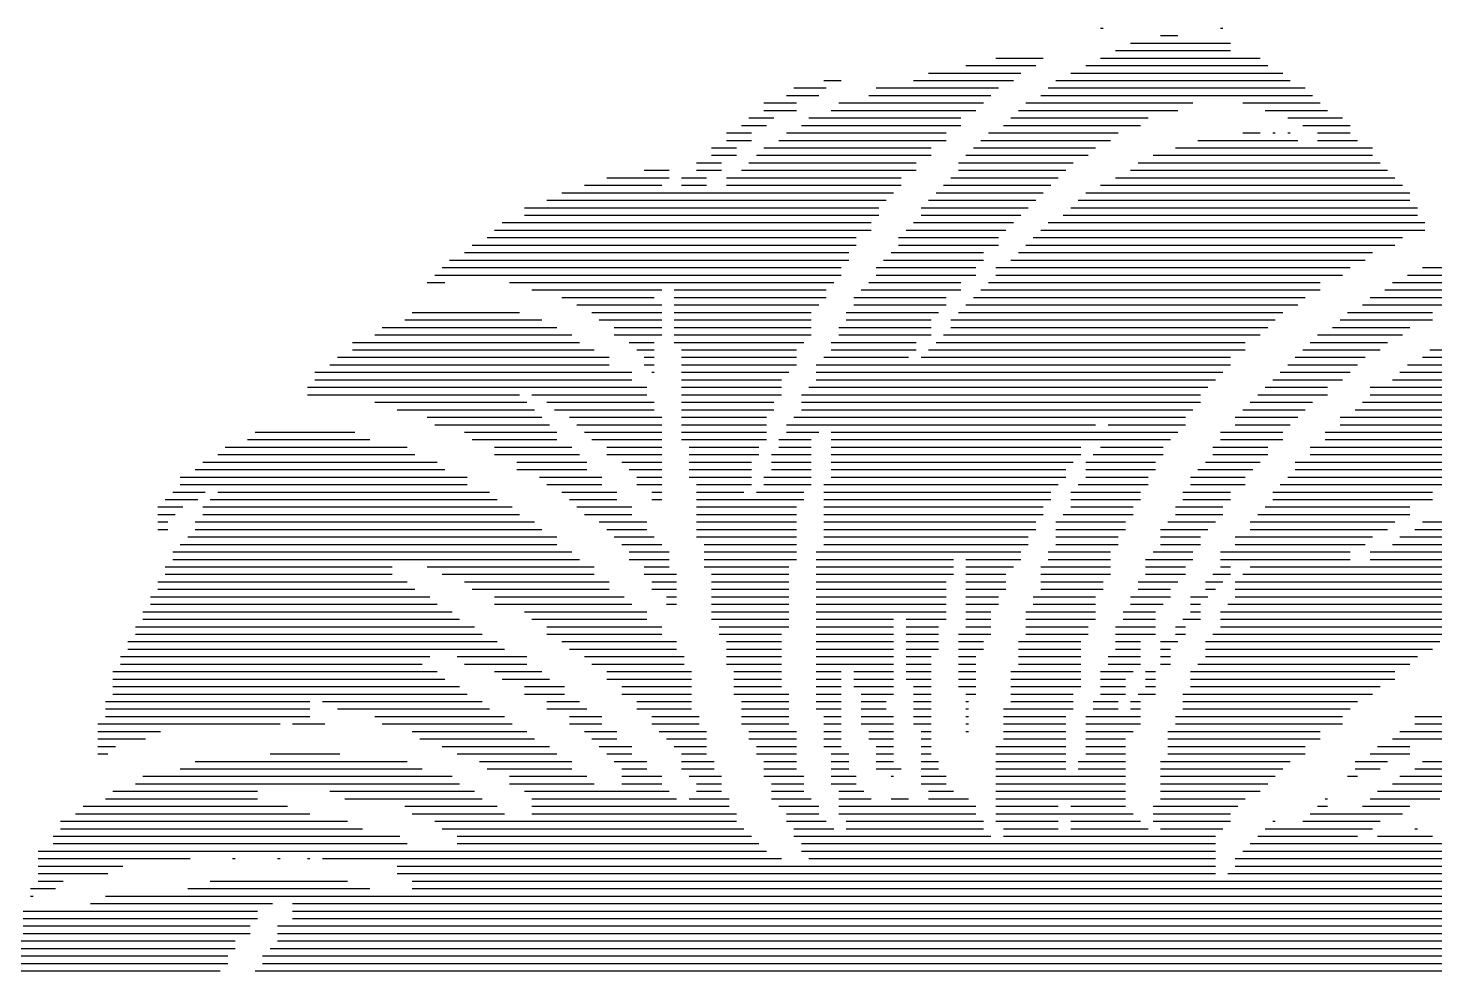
# Model space of a CAD drawing. Header units: inches. Extents: x -5 to 125, y -8 to 83.
# Drawn here: x 66.254 to 71.029, y 33.889 to 37.089 of the extents above; entities that cross this region are included whole.
import ezdxf

# ---------------------------------------------------------------- set-up
doc = ezdxf.new("R2010")
doc.units = ezdxf.units.IN
doc.layers.add('Bottom Overlay', color=54, linetype='Continuous')

msp = doc.modelspace()

# ---------------------------------------------------------------- linework, layer by layer
at = {"layer": 'Bottom Overlay'}
for p, q in [((69.8943, 37.089), (69.9028, 37.089)), ((70.0975, 37.0636), (70.1568, 37.0636)), ((70.3007, 37.089), (70.3092, 37.089)), ((69.9451, 37.0128), (70.3346, 37.0128)), ((69.9959, 37.0382), (70.3346, 37.0382)), ((69.4371, 36.962), (69.6742, 36.962)), ((69.5387, 36.9874), (69.6996, 36.9874)), ((69.8435, 36.962), (70.4616, 36.962)), ((69.8943, 36.9874), (70.4362, 36.9874)), ((69.3101, 36.9366), (69.6234, 36.9366)), ((69.7927, 36.9366), (70.5124, 36.9366)), ((68.8529, 36.8858), (68.963, 36.8858)), ((68.9545, 36.9112), (69.0138, 36.9112)), ((69.1323, 36.8858), (69.5472, 36.8858)), ((69.2593, 36.9112), (69.598, 36.9112)), ((69.7165, 36.8858), (70.5886, 36.8858)), ((69.7419, 36.9112), (70.5378, 36.9112)), ((68.7513, 36.835), (68.8614, 36.835)), ((68.8275, 36.8604), (68.9376, 36.8604)), ((69.0053, 36.835), (69.4964, 36.835)), ((69.1069, 36.8604), (69.5218, 36.8604)), ((69.6403, 36.835), (70.2076, 36.835)), ((69.6911, 36.8604), (70.614, 36.8604)), ((70.3769, 36.835), (70.6394, 36.835)), ((68.7005, 36.7842), (68.7852, 36.7842)), ((68.7513, 36.8096), (68.8614, 36.8096)), ((68.9037, 36.7842), (69.4202, 36.7842)), ((68.9799, 36.8096), (69.471, 36.8096)), ((69.5895, 36.7842), (70.0552, 36.7842)), ((69.6149, 36.8096), (70.1568, 36.8096)), ((70.4531, 36.8096), (70.6648, 36.8096)), ((70.5293, 36.7842), (70.7156, 36.7842)), ((68.6243, 36.7334), (68.709, 36.7334)), ((68.6751, 36.7588), (68.7598, 36.7588)), ((68.8275, 36.7334), (69.3694, 36.7334)), ((68.8783, 36.7588), (69.4202, 36.7588)), ((69.5133, 36.7334), (69.9536, 36.7334)), ((69.5641, 36.7588), (70.0298, 36.7588)), ((70.3769, 36.7334), (70.4362, 36.7334)), ((70.4785, 36.7334), (70.487, 36.7334)), ((70.5293, 36.7334), (70.5378, 36.7334)), ((70.5801, 36.7588), (70.741, 36.7588)), ((70.6309, 36.7334), (70.741, 36.7334)), ((68.5735, 36.6826), (68.6582, 36.6826)), ((68.6243, 36.708), (68.709, 36.708)), ((68.7513, 36.6826), (69.3186, 36.6826)), ((68.8021, 36.708), (69.3694, 36.708)), ((69.4625, 36.6826), (69.8774, 36.6826)), ((69.4879, 36.708), (69.9282, 36.708)), ((70.1483, 36.6826), (70.8172, 36.6826)), ((70.2245, 36.708), (70.5632, 36.708)), ((70.6309, 36.708), (70.7664, 36.708)), ((68.5227, 36.6318), (68.6074, 36.6318)), ((68.5735, 36.6572), (68.6582, 36.6572)), ((68.7005, 36.6318), (69.2678, 36.6318)), ((68.7259, 36.6572), (69.3186, 36.6572)), ((69.4117, 36.6318), (69.8012, 36.6318)), ((69.4371, 36.6572), (69.852, 36.6572)), ((70.0213, 36.6318), (70.8426, 36.6318)), ((70.0721, 36.6572), (70.8172, 36.6572)), ((68.2179, 36.581), (68.4296, 36.581)), ((68.3449, 36.6064), (68.4296, 36.6064)), ((68.4719, 36.581), (68.5566, 36.581)), ((68.5227, 36.6064), (68.6074, 36.6064)), ((68.6243, 36.581), (69.217, 36.581)), ((68.6751, 36.6064), (69.2678, 36.6064)), ((69.3863, 36.581), (69.7504, 36.581)), ((69.4117, 36.6064), (69.7758, 36.6064)), ((69.9451, 36.581), (70.8934, 36.581)), ((69.9959, 36.6064), (70.868, 36.6064)), ((68.1417, 36.5556), (68.4042, 36.5556)), ((68.4719, 36.5556), (68.5566, 36.5556)), ((68.6243, 36.5556), (69.217, 36.5556)), ((69.3609, 36.5556), (69.725, 36.5556)), ((69.8943, 36.5556), (70.9188, 36.5556)), ((68.0147, 36.5048), (69.1662, 36.5048)), ((68.0655, 36.5302), (69.1916, 36.5302)), ((69.3101, 36.5048), (69.6742, 36.5048)), ((69.3355, 36.5302), (69.6996, 36.5302)), ((69.8181, 36.5048), (70.9442, 36.5048)), ((69.8435, 36.5302), (70.9442, 36.5302)), ((67.9385, 36.4794), (69.1408, 36.4794)), ((67.9385, 36.454), (69.1408, 36.454)), ((69.2847, 36.4794), (69.6488, 36.4794)), ((69.2847, 36.454), (69.6234, 36.454)), ((69.7673, 36.454), (70.9696, 36.454)), ((69.7927, 36.4794), (70.9696, 36.4794)), ((67.8369, 36.4032), (69.1154, 36.4032)), ((67.8623, 36.4286), (69.1154, 36.4286)), ((69.2339, 36.4032), (69.5726, 36.4032)), ((69.2593, 36.4286), (69.598, 36.4286)), ((69.6911, 36.4032), (70.995, 36.4032)), ((69.7165, 36.4286), (70.995, 36.4286)), ((67.7607, 36.3524), (69.0646, 36.3524)), ((67.8115, 36.3778), (69.0646, 36.3778)), ((69.2085, 36.3778), (69.5472, 36.3778)), ((69.2085, 36.3524), (69.5472, 36.3524)), ((69.6403, 36.3524), (70.8934, 36.3524)), ((69.6657, 36.3778), (70.9188, 36.3778)), ((67.6845, 36.3016), (69.0392, 36.3016)), ((67.7353, 36.327), (69.0392, 36.327)), ((69.1577, 36.3016), (69.4964, 36.3016)), ((69.1831, 36.327), (69.4964, 36.327)), ((69.5895, 36.3016), (70.7918, 36.3016)), ((69.6149, 36.327), (70.8172, 36.327)), ((67.6337, 36.2508), (69.0138, 36.2508)), ((67.6591, 36.2762), (69.0138, 36.2762)), ((69.1323, 36.2762), (69.471, 36.2762)), ((69.1323, 36.2508), (69.471, 36.2508)), ((69.5387, 36.2762), (70.741, 36.2762)), ((69.5387, 36.2508), (70.7156, 36.2508)), ((70.9357, 36.2508), (71.7316, 36.2508)), ((70.9865, 36.2762), (71.6808, 36.2762)), ((67.6083, 36.2254), (67.6676, 36.2254)), ((67.8877, 36.2254), (68.9884, 36.2254)), ((67.9639, 36.2), (68.4042, 36.2)), ((68.4465, 36.2), (68.963, 36.2)), ((69.0815, 36.2), (69.4202, 36.2)), ((69.1069, 36.2254), (69.4202, 36.2254)), ((69.4879, 36.2), (70.6394, 36.2)), ((69.5133, 36.2254), (70.6394, 36.2254)), ((70.8595, 36.2), (71.8078, 36.2)), ((70.8849, 36.2254), (71.7824, 36.2254)), ((68.0655, 36.1746), (68.3788, 36.1746)), ((68.1163, 36.1492), (68.4042, 36.1492)), ((68.4465, 36.1746), (68.963, 36.1746)), ((68.4465, 36.1492), (68.9376, 36.1492)), ((69.0561, 36.1746), (69.3694, 36.1746)), ((69.0561, 36.1492), (69.3694, 36.1492)), ((69.4371, 36.1492), (70.5632, 36.1492)), ((69.4625, 36.1746), (70.5886, 36.1746)), ((70.7833, 36.1492), (71.122, 36.1492)), ((70.8087, 36.1746), (71.1474, 36.1746)), ((67.5575, 36.1238), (67.9216, 36.1238)), ((68.1671, 36.1238), (68.4042, 36.1238)), ((68.4465, 36.1238), (68.9122, 36.1238)), ((69.0307, 36.1238), (69.344, 36.1238)), ((69.4117, 36.1238), (70.5124, 36.1238)), ((70.7325, 36.1238), (71.0204, 36.1238)), ((67.4559, 36.073), (68.0486, 36.073)), ((67.5321, 36.0984), (67.9978, 36.0984)), ((68.1925, 36.0984), (68.4042, 36.0984)), ((68.2433, 36.073), (68.4042, 36.073)), ((68.4465, 36.0984), (68.9122, 36.0984)), ((68.4465, 36.073), (68.9122, 36.073)), ((69.0053, 36.073), (69.3186, 36.073)), ((69.0307, 36.0984), (69.3186, 36.0984)), ((69.3863, 36.0984), (70.487, 36.0984)), ((69.3863, 36.073), (70.4616, 36.073)), ((70.6817, 36.073), (70.9442, 36.073)), ((70.7071, 36.0984), (71.0204, 36.0984)), ((67.3543, 36.0222), (68.1248, 36.0222)), ((67.4305, 36.0476), (68.0994, 36.0476)), ((68.2433, 36.0476), (68.4042, 36.0476)), ((68.2941, 36.0222), (68.3788, 36.0222)), ((68.4465, 36.0476), (68.9122, 36.0476)), ((68.4465, 36.0222), (68.8868, 36.0222)), ((68.9799, 36.0222), (69.2678, 36.0222)), ((69.0053, 36.0476), (69.3186, 36.0476)), ((69.3355, 36.0222), (70.3854, 36.0222)), ((69.3609, 36.0476), (70.4362, 36.0476)), ((70.6055, 36.0222), (70.868, 36.0222)), ((70.6309, 36.0476), (70.9188, 36.0476)), ((67.3035, 35.9714), (68.2264, 35.9714)), ((67.3543, 35.9968), (68.1756, 35.9968)), ((68.3195, 35.9968), (68.3788, 35.9968)), ((68.3449, 35.9714), (68.3788, 35.9714)), ((68.4719, 35.9968), (68.8614, 35.9968)), ((68.4719, 35.9714), (68.8614, 35.9714)), ((68.9545, 35.9714), (69.2424, 35.9714)), ((68.9799, 35.9968), (69.2678, 35.9968)), ((69.2847, 35.9714), (70.3346, 35.9714)), ((69.3101, 35.9968), (70.3854, 35.9968)), ((70.5547, 35.9714), (70.7918, 35.9714)), ((70.5801, 35.9968), (70.8426, 35.9968)), ((70.9865, 35.9714), (71.9602, 35.9714)), ((71.0119, 35.9968), (71.9348, 35.9968)), ((67.2273, 35.9206), (68.3026, 35.9206)), ((67.2781, 35.946), (68.2264, 35.946)), ((68.3449, 35.946), (68.3788, 35.946)), ((68.3703, 35.9206), (68.3788, 35.9206)), ((68.4719, 35.946), (68.8614, 35.946)), ((68.4719, 35.9206), (68.836, 35.9206)), ((68.9291, 35.946), (70.3346, 35.946)), ((68.9291, 35.9206), (70.3092, 35.9206)), ((70.5039, 35.9206), (70.741, 35.9206)), ((70.5293, 35.946), (70.7664, 35.946)), ((70.9103, 35.9206), (71.9348, 35.9206)), ((70.9357, 35.946), (71.9348, 35.946)), ((67.2019, 35.8698), (68.3534, 35.8698)), ((67.2273, 35.8952), (68.3026, 35.8952)), ((68.4719, 35.8952), (68.8106, 35.8952)), ((68.4719, 35.8698), (68.8106, 35.8698)), ((68.9037, 35.8698), (70.2584, 35.8698)), ((68.9291, 35.8952), (70.2838, 35.8952)), ((70.4531, 35.8698), (70.6648, 35.8698)), ((70.4785, 35.8952), (70.7156, 35.8952)), ((70.8087, 35.8698), (71.9348, 35.8698)), ((70.8849, 35.8952), (71.9348, 35.8952)), ((67.2019, 35.8444), (67.9216, 35.8444)), ((67.4305, 35.819), (67.947, 35.819)), ((67.9639, 35.8444), (68.3534, 35.8444)), ((68.0147, 35.819), (68.3788, 35.819)), ((68.4719, 35.8444), (68.8106, 35.8444)), ((68.4719, 35.819), (68.7852, 35.819)), ((68.8783, 35.8444), (70.233, 35.8444)), ((68.8783, 35.819), (70.233, 35.819)), ((70.4023, 35.819), (70.614, 35.819)), ((70.4277, 35.8444), (70.6648, 35.8444)), ((70.7833, 35.819), (71.9094, 35.819)), ((70.8087, 35.8444), (71.9348, 35.8444)), ((67.5067, 35.7936), (67.9724, 35.7936)), ((67.6083, 35.7682), (67.9978, 35.7682)), ((68.0401, 35.7936), (68.3788, 35.7936)), ((68.0909, 35.7682), (68.4042, 35.7682)), ((68.4719, 35.7936), (68.7852, 35.7936)), ((68.4719, 35.7682), (68.7598, 35.7682)), ((68.8529, 35.7682), (70.1822, 35.7682)), ((68.8783, 35.7936), (70.2076, 35.7936)), ((70.3515, 35.7682), (70.5632, 35.7682)), ((70.3769, 35.7936), (70.5886, 35.7936)), ((70.7071, 35.7682), (71.6554, 35.7682)), ((70.7579, 35.7936), (71.9094, 35.7936)), ((67.6337, 35.7428), (68.0232, 35.7428)), ((68.1163, 35.7428), (68.4042, 35.7428)), ((68.4719, 35.7428), (68.7598, 35.7428)), ((68.8275, 35.7428), (69.8774, 35.7428)), ((69.9197, 35.7428), (70.1822, 35.7428)), ((70.3515, 35.7428), (70.5378, 35.7428)), ((70.7071, 35.7428), (71.6046, 35.7428)), ((66.9987, 35.692), (67.4136, 35.692)), ((67.0241, 35.7174), (67.3628, 35.7174)), ((67.7353, 35.7174), (68.0486, 35.7174)), ((67.7607, 35.692), (68.0486, 35.692)), ((68.1417, 35.7174), (68.4042, 35.7174)), ((68.1671, 35.692), (68.4042, 35.692)), ((68.4719, 35.7174), (68.7598, 35.7174)), ((68.4719, 35.692), (68.7598, 35.692)), ((68.8021, 35.692), (68.9122, 35.692)), ((68.8275, 35.7174), (68.9376, 35.7174)), ((68.9799, 35.7174), (70.1568, 35.7174)), ((68.9799, 35.692), (70.1314, 35.692)), ((70.3007, 35.7174), (70.5124, 35.7174)), ((70.3007, 35.692), (70.5124, 35.692)), ((70.6563, 35.7174), (71.4522, 35.7174)), ((70.6563, 35.692), (71.4268, 35.692)), ((66.8971, 35.6412), (67.566, 35.6412)), ((66.9225, 35.6666), (67.5406, 35.6666)), ((67.8369, 35.6666), (68.0994, 35.6666)), ((67.8369, 35.6412), (68.1248, 35.6412)), ((68.2179, 35.6666), (68.4042, 35.6666)), ((68.2179, 35.6412), (68.4042, 35.6412)), ((68.4973, 35.6666), (68.7344, 35.6666)), ((68.4973, 35.6412), (68.7344, 35.6412)), ((68.7767, 35.6412), (68.9122, 35.6412)), ((68.8021, 35.6666), (68.9122, 35.6666)), ((68.9799, 35.6666), (69.8266, 35.6666)), ((68.9799, 35.6412), (69.8266, 35.6412)), ((69.8689, 35.6412), (70.106, 35.6412)), ((69.8943, 35.6666), (70.106, 35.6666)), ((70.2753, 35.6666), (70.4616, 35.6666)), ((70.2753, 35.6412), (70.4616, 35.6412)), ((70.6055, 35.6666), (71.3252, 35.6666)), ((70.6055, 35.6412), (71.2998, 35.6412)), ((66.8209, 35.5904), (67.6676, 35.5904)), ((66.8463, 35.6158), (67.6422, 35.6158)), ((67.9131, 35.6158), (68.1502, 35.6158)), ((67.9131, 35.5904), (68.1502, 35.5904)), ((68.2687, 35.6158), (68.4042, 35.6158)), ((68.2941, 35.5904), (68.4042, 35.5904)), ((68.4973, 35.6158), (68.709, 35.6158)), ((68.4973, 35.5904), (68.709, 35.5904)), ((68.7767, 35.6158), (68.9122, 35.6158)), ((68.7767, 35.5904), (68.9122, 35.5904)), ((68.9799, 35.6158), (69.8012, 35.6158)), ((68.9799, 35.5904), (69.7758, 35.5904)), ((69.8435, 35.6158), (70.0806, 35.6158)), ((69.8435, 35.5904), (70.0806, 35.5904)), ((70.2245, 35.5904), (70.4108, 35.5904)), ((70.2499, 35.6158), (70.4362, 35.6158)), ((70.5547, 35.6158), (71.2236, 35.6158)), ((70.5547, 35.5904), (71.1982, 35.5904)), ((66.7701, 35.565), (67.7438, 35.565)), ((66.7701, 35.5396), (67.7438, 35.5396)), ((67.9893, 35.565), (68.201, 35.565)), ((68.0147, 35.5396), (68.201, 35.5396)), ((68.3195, 35.565), (68.4042, 35.565)), ((68.3195, 35.5396), (68.4042, 35.5396)), ((68.4973, 35.565), (68.709, 35.565)), ((68.5227, 35.5396), (68.709, 35.5396)), ((68.7513, 35.565), (68.9122, 35.565)), ((68.7513, 35.5396), (68.9122, 35.5396)), ((68.9545, 35.5396), (69.7504, 35.5396)), ((68.9799, 35.565), (69.7758, 35.565)), ((69.8181, 35.5396), (70.0552, 35.5396)), ((69.8435, 35.565), (70.0552, 35.565)), ((70.1991, 35.565), (70.3854, 35.565)), ((70.1991, 35.5396), (70.3854, 35.5396)), ((70.5039, 35.5396), (71.0966, 35.5396)), ((70.5293, 35.565), (71.122, 35.565)), ((66.7193, 35.4888), (66.8294, 35.4888)), ((66.7447, 35.5142), (66.8548, 35.5142)), ((66.8717, 35.4888), (67.8454, 35.4888)), ((66.8971, 35.5142), (67.82, 35.5142)), ((68.0655, 35.5142), (68.2518, 35.5142)), ((68.0909, 35.4888), (68.2518, 35.4888)), ((68.3703, 35.5142), (68.4042, 35.5142)), ((68.3703, 35.4888), (68.4042, 35.4888)), ((68.5227, 35.5142), (68.6836, 35.5142)), ((68.5227, 35.4888), (68.8868, 35.4888)), ((68.7259, 35.5142), (68.8868, 35.5142)), ((68.9545, 35.5142), (69.725, 35.5142)), ((68.9545, 35.4888), (69.725, 35.4888)), ((69.7927, 35.5142), (70.0298, 35.5142)), ((69.7927, 35.4888), (70.0298, 35.4888)), ((70.1737, 35.5142), (70.3346, 35.5142)), ((70.1737, 35.4888), (70.3346, 35.4888)), ((70.4785, 35.5142), (71.0204, 35.5142)), ((70.4785, 35.4888), (71.0204, 35.4888)), ((66.6939, 35.4634), (66.7786, 35.4634)), ((66.6939, 35.438), (66.7532, 35.438)), ((66.8463, 35.4634), (67.8962, 35.4634)), ((66.8463, 35.438), (67.9216, 35.438)), ((68.1163, 35.4634), (68.3026, 35.4634)), ((68.1417, 35.438), (68.3026, 35.438)), ((68.5227, 35.4634), (68.8614, 35.4634)), ((68.5227, 35.438), (68.8614, 35.438)), ((68.9545, 35.4634), (69.6996, 35.4634)), ((68.9545, 35.438), (69.6996, 35.438)), ((69.7673, 35.438), (70.0044, 35.438)), ((69.7927, 35.4634), (70.0044, 35.4634)), ((70.1483, 35.4634), (70.3092, 35.4634)), ((70.1483, 35.438), (70.3092, 35.438)), ((70.4277, 35.438), (70.9442, 35.438)), ((70.4531, 35.4634), (70.9442, 35.4634)), ((66.6939, 35.4126), (66.7278, 35.4126)), ((66.6939, 35.3872), (66.7278, 35.3872)), ((66.8209, 35.4126), (67.9724, 35.4126)), ((66.8209, 35.3872), (67.9978, 35.3872)), ((68.1925, 35.4126), (68.3534, 35.4126)), ((68.2179, 35.3872), (68.3534, 35.3872)), ((68.5227, 35.4126), (68.8614, 35.4126)), ((68.5227, 35.3872), (68.8614, 35.3872)), ((68.9545, 35.4126), (69.6742, 35.4126)), ((68.9545, 35.3872), (69.6742, 35.3872)), ((69.7419, 35.4126), (69.979, 35.4126)), ((69.7419, 35.3872), (69.979, 35.3872)), ((70.0975, 35.3872), (70.2584, 35.3872)), ((70.1229, 35.4126), (70.2838, 35.4126)), ((70.4023, 35.4126), (70.8934, 35.4126)), ((70.4023, 35.3872), (70.868, 35.3872)), ((70.9611, 35.3872), (72.2396, 35.3872)), ((70.9865, 35.4126), (72.2396, 35.4126)), ((66.7955, 35.3618), (68.0486, 35.3618)), ((68.2433, 35.3618), (68.3788, 35.3618)), ((68.5227, 35.3618), (68.8614, 35.3618)), ((68.9545, 35.3618), (69.6488, 35.3618)), ((69.7419, 35.3618), (69.9536, 35.3618)), ((70.0975, 35.3618), (70.233, 35.3618)), ((70.3515, 35.3618), (70.8172, 35.3618)), ((70.9103, 35.3618), (72.265, 35.3618)), ((66.7447, 35.311), (68.0994, 35.311)), ((66.7701, 35.3364), (68.0486, 35.3364)), ((68.2687, 35.3364), (68.4042, 35.3364)), ((68.2941, 35.311), (68.4296, 35.311)), ((68.5481, 35.3364), (68.8614, 35.3364)), ((68.5481, 35.311), (68.8614, 35.311)), ((68.9291, 35.311), (69.6234, 35.311)), ((68.9545, 35.3364), (69.6488, 35.3364)), ((69.7165, 35.311), (69.9282, 35.311)), ((69.7419, 35.3364), (69.9536, 35.3364)), ((70.0721, 35.311), (70.2076, 35.311)), ((70.0975, 35.3364), (70.233, 35.3364)), ((70.3007, 35.311), (70.741, 35.311)), ((70.3515, 35.3364), (70.7918, 35.3364)), ((70.8087, 35.311), (71.6554, 35.311)), ((70.8849, 35.3364), (71.8078, 35.3364)), ((66.7193, 35.2602), (67.4898, 35.2602)), ((66.7447, 35.2856), (68.1248, 35.2856)), ((67.6083, 35.2602), (68.1756, 35.2602)), ((68.2941, 35.2856), (68.4296, 35.2856)), ((68.3449, 35.2602), (68.4296, 35.2602)), ((68.5481, 35.2856), (68.8614, 35.2856)), ((68.5481, 35.2602), (68.836, 35.2602)), ((68.9291, 35.2856), (69.3948, 35.2856)), ((68.9291, 35.2602), (69.3948, 35.2602)), ((69.4371, 35.2856), (69.6234, 35.2856)), ((69.4371, 35.2602), (69.598, 35.2602)), ((69.6911, 35.2602), (69.9282, 35.2602)), ((69.7165, 35.2856), (69.9282, 35.2856)), ((70.0467, 35.2856), (70.2076, 35.2856)), ((70.0467, 35.2602), (70.1822, 35.2602)), ((70.3007, 35.2856), (70.741, 35.2856)), ((70.3007, 35.2602), (70.3346, 35.2602)), ((70.4023, 35.2602), (71.5284, 35.2602)), ((70.8087, 35.2856), (71.63, 35.2856)), ((66.6939, 35.2094), (67.5406, 35.2094)), ((66.7193, 35.2348), (67.4898, 35.2348)), ((67.6591, 35.2348), (68.1756, 35.2348)), ((67.7353, 35.2094), (68.2264, 35.2094)), ((68.3449, 35.2348), (68.455, 35.2348)), ((68.3703, 35.2094), (68.455, 35.2094)), ((68.5735, 35.2348), (68.836, 35.2348)), ((68.5735, 35.2094), (68.836, 35.2094)), ((68.9291, 35.2348), (69.3948, 35.2348)), ((68.9291, 35.2094), (69.3694, 35.2094)), ((69.4371, 35.2348), (69.5726, 35.2348)), ((69.4371, 35.2094), (69.5726, 35.2094)), ((69.6911, 35.2348), (69.9282, 35.2348)), ((69.6911, 35.2094), (69.9028, 35.2094)), ((70.0213, 35.2094), (70.1568, 35.2094)), ((70.0467, 35.2348), (70.1822, 35.2348)), ((70.2499, 35.2094), (70.3092, 35.2094)), ((70.2753, 35.2348), (70.3346, 35.2348)), ((70.3515, 35.2094), (71.4014, 35.2094)), ((70.3769, 35.2348), (71.503, 35.2348)), ((66.6685, 35.1586), (67.6168, 35.1586)), ((66.6939, 35.184), (67.566, 35.184)), ((67.7607, 35.184), (68.2264, 35.184)), ((67.8369, 35.1586), (68.2772, 35.1586)), ((68.3703, 35.184), (68.455, 35.184)), ((68.4211, 35.1586), (68.455, 35.1586)), ((68.5735, 35.184), (68.836, 35.184)), ((68.5735, 35.1586), (68.836, 35.1586)), ((68.9291, 35.184), (69.3694, 35.184)), ((68.9291, 35.1586), (69.3694, 35.1586)), ((69.4371, 35.184), (69.5726, 35.184)), ((69.4371, 35.1586), (69.5472, 35.1586)), ((69.6657, 35.1586), (69.8774, 35.1586)), ((69.6911, 35.184), (69.9028, 35.184)), ((69.9959, 35.1586), (70.1314, 35.1586)), ((70.0213, 35.184), (70.1314, 35.184)), ((70.1991, 35.1586), (70.2584, 35.1586)), ((70.2499, 35.184), (70.2838, 35.184)), ((70.3515, 35.184), (71.376, 35.184)), ((70.3515, 35.1586), (71.2998, 35.1586)), ((66.6431, 35.1078), (67.693, 35.1078)), ((66.6685, 35.1332), (67.6422, 35.1332)), ((67.8369, 35.1332), (68.3026, 35.1332)), ((67.9385, 35.1078), (68.3534, 35.1078)), ((68.4211, 35.1332), (68.455, 35.1332)), ((68.5735, 35.1332), (68.836, 35.1332)), ((68.5735, 35.1078), (68.836, 35.1078)), ((68.9291, 35.1332), (69.3694, 35.1332)), ((68.9291, 35.1078), (69.3694, 35.1078)), ((69.4371, 35.1332), (69.5472, 35.1332)), ((69.4371, 35.1078), (69.5218, 35.1078)), ((69.6403, 35.1078), (69.8774, 35.1078)), ((69.6657, 35.1332), (69.8774, 35.1332)), ((69.9705, 35.1078), (70.0806, 35.1078)), ((69.9959, 35.1332), (70.106, 35.1332)), ((70.1991, 35.1332), (70.233, 35.1332)), ((70.1991, 35.1078), (70.233, 35.1078)), ((70.3007, 35.1078), (71.2236, 35.1078)), ((70.3261, 35.1332), (71.2744, 35.1332)), ((66.6177, 35.057), (67.7692, 35.057)), ((66.6431, 35.0824), (67.7184, 35.0824)), ((67.9639, 35.0824), (68.3534, 35.0824)), ((68.0147, 35.057), (68.4042, 35.057)), ((68.5735, 35.0824), (68.836, 35.0824)), ((68.5989, 35.057), (68.836, 35.057)), ((68.9291, 35.0824), (69.1916, 35.0824)), ((68.9291, 35.057), (69.1916, 35.057)), ((69.2339, 35.0824), (69.3694, 35.0824)), ((69.2339, 35.057), (69.344, 35.057)), ((69.4371, 35.0824), (69.5218, 35.0824)), ((69.4371, 35.057), (69.5218, 35.057)), ((69.6403, 35.0824), (69.8774, 35.0824)), ((69.6403, 35.057), (69.852, 35.057)), ((69.9451, 35.057), (70.0806, 35.057)), ((69.9705, 35.0824), (70.0806, 35.0824)), ((70.1483, 35.057), (70.1822, 35.057)), ((70.1737, 35.0824), (70.233, 35.0824)), ((70.3007, 35.0824), (71.1982, 35.0824)), ((70.3007, 35.057), (71.122, 35.057)), ((66.5923, 35.0062), (67.8454, 35.0062)), ((66.6177, 35.0316), (67.7946, 35.0316)), ((68.0147, 35.0316), (68.4042, 35.0316)), ((68.0655, 35.0062), (68.455, 35.0062)), ((68.5989, 35.0316), (68.8106, 35.0316)), ((68.6243, 35.0062), (68.8106, 35.0062)), ((68.9291, 35.0316), (69.1916, 35.0316)), ((68.9291, 35.0062), (69.1916, 35.0062)), ((69.2339, 35.0316), (69.344, 35.0316)), ((69.2339, 35.0062), (69.344, 35.0062)), ((69.4117, 35.0316), (69.5218, 35.0316)), ((69.4117, 35.0062), (69.4964, 35.0062)), ((69.6149, 35.0062), (69.8266, 35.0062)), ((69.6403, 35.0316), (69.852, 35.0316)), ((69.9451, 35.0316), (70.0806, 35.0316)), ((69.9451, 35.0062), (70.0298, 35.0062)), ((70.0975, 35.0062), (70.1568, 35.0062)), ((70.1483, 35.0316), (70.1822, 35.0316)), ((70.2499, 35.0062), (71.0458, 35.0062)), ((70.2753, 35.0316), (71.0966, 35.0316)), ((66.5669, 34.9554), (67.6168, 34.9554)), ((66.5923, 34.9808), (67.8708, 34.9808)), ((67.7099, 34.9554), (67.947, 34.9554)), ((68.0909, 34.9808), (68.455, 34.9808)), ((68.1417, 34.9554), (68.4804, 34.9554)), ((68.6243, 34.9808), (68.8106, 34.9808)), ((68.6243, 34.9554), (68.8106, 34.9554)), ((68.9291, 34.9808), (69.1916, 34.9808)), ((68.9291, 34.9554), (69.1916, 34.9554)), ((69.2339, 34.9808), (69.344, 34.9808)), ((69.2339, 34.9554), (69.3186, 34.9554)), ((69.4117, 34.9808), (69.4964, 34.9808)), ((69.4117, 34.9554), (69.471, 34.9554)), ((69.6149, 34.9808), (69.8266, 34.9808)), ((69.6149, 34.9554), (69.8266, 34.9554)), ((69.9197, 34.9554), (70.0298, 34.9554)), ((69.9451, 34.9808), (70.0298, 34.9808)), ((70.0975, 34.9808), (70.1314, 34.9808)), ((70.0975, 34.9554), (70.1314, 34.9554)), ((70.2499, 34.9808), (71.0204, 34.9808)), ((70.2499, 34.9554), (70.9696, 34.9554)), ((66.5669, 34.93), (67.5914, 34.93)), ((67.7353, 34.93), (67.947, 34.93)), ((68.1671, 34.93), (68.4804, 34.93)), ((68.6243, 34.93), (68.8106, 34.93)), ((68.9291, 34.93), (69.1916, 34.93)), ((69.2339, 34.93), (69.3186, 34.93)), ((69.4117, 34.93), (69.471, 34.93)), ((69.6149, 34.93), (69.8266, 34.93)), ((69.9197, 34.93), (70.0298, 34.93)), ((70.0975, 34.93), (70.1314, 34.93)), ((70.2245, 34.93), (70.9442, 34.93)), ((66.5415, 34.9046), (67.6422, 34.9046)), ((66.5415, 34.8792), (67.6676, 34.8792)), ((67.8369, 34.9046), (67.9978, 34.9046)), ((67.8623, 34.8792), (68.0232, 34.8792)), ((68.2179, 34.9046), (68.5058, 34.9046)), ((68.2179, 34.8792), (68.5058, 34.8792)), ((68.6497, 34.9046), (68.8106, 34.9046)), ((68.6497, 34.8792), (68.8106, 34.8792)), ((68.9291, 34.9046), (69.0138, 34.9046)), ((68.9291, 34.8792), (69.0138, 34.8792)), ((69.0561, 34.9046), (69.1916, 34.9046)), ((69.0561, 34.8792), (69.1916, 34.8792)), ((69.2339, 34.9046), (69.3186, 34.9046)), ((69.2339, 34.8792), (69.3186, 34.8792)), ((69.4117, 34.9046), (69.471, 34.9046)), ((69.4117, 34.8792), (69.471, 34.8792)), ((69.5895, 34.9046), (69.8266, 34.9046)), ((69.5895, 34.8792), (69.8266, 34.8792)), ((69.8943, 34.9046), (70.0044, 34.9046)), ((69.8943, 34.8792), (69.979, 34.8792)), ((70.0467, 34.9046), (70.0806, 34.9046)), ((70.0467, 34.8792), (70.0806, 34.8792)), ((70.1991, 34.9046), (70.8934, 34.9046)), ((70.1991, 34.8792), (70.8934, 34.8792)), ((66.5415, 34.8538), (67.7184, 34.8538)), ((66.5415, 34.8284), (67.7438, 34.8284)), ((67.9385, 34.8538), (68.074, 34.8538)), ((67.9385, 34.8284), (68.074, 34.8284)), ((68.2687, 34.8538), (68.5058, 34.8538)), ((68.2687, 34.8284), (68.5058, 34.8284)), ((68.6497, 34.8538), (68.8106, 34.8538)), ((68.6497, 34.8284), (68.836, 34.8284)), ((68.9291, 34.8538), (69.0138, 34.8538)), ((68.9291, 34.8284), (69.0138, 34.8284)), ((69.0561, 34.8538), (69.1916, 34.8538)), ((69.0815, 34.8284), (69.1916, 34.8284)), ((69.2593, 34.8538), (69.3186, 34.8538)), ((69.2593, 34.8284), (69.3186, 34.8284)), ((69.4117, 34.8538), (69.471, 34.8538)), ((69.4371, 34.8284), (69.471, 34.8284)), ((69.5895, 34.8538), (69.8266, 34.8538)), ((69.5895, 34.8284), (69.8012, 34.8284)), ((69.8943, 34.8538), (69.979, 34.8538)), ((69.8943, 34.8284), (69.979, 34.8284)), ((70.0213, 34.8284), (70.0806, 34.8284)), ((70.0467, 34.8538), (70.0806, 34.8538)), ((70.1737, 34.8284), (70.8172, 34.8284)), ((70.1991, 34.8538), (70.8426, 34.8538)), ((66.5161, 34.803), (67.2104, 34.803)), ((66.5161, 34.7776), (67.2104, 34.7776)), ((67.2527, 34.803), (67.7946, 34.803)), ((67.3035, 34.7776), (67.82, 34.7776)), ((68.0147, 34.803), (68.1248, 34.803)), ((68.0147, 34.7776), (68.1502, 34.7776)), ((68.3195, 34.803), (68.5058, 34.803)), ((68.3195, 34.7776), (68.5058, 34.7776)), ((68.6751, 34.803), (68.836, 34.803)), ((68.6751, 34.7776), (68.836, 34.7776)), ((68.9291, 34.803), (69.0138, 34.803)), ((68.9291, 34.7776), (69.0138, 34.7776)), ((69.0815, 34.803), (69.1662, 34.803)), ((69.0815, 34.7776), (69.1662, 34.7776)), ((69.2593, 34.803), (69.3186, 34.803)), ((69.2593, 34.7776), (69.3186, 34.7776)), ((69.4371, 34.803), (69.4456, 34.803)), ((69.4371, 34.7776), (69.4456, 34.7776)), ((69.5641, 34.7776), (69.8012, 34.7776)), ((69.5895, 34.803), (69.8012, 34.803)), ((69.8689, 34.803), (69.9536, 34.803)), ((69.8689, 34.7776), (69.9536, 34.7776)), ((69.9959, 34.803), (70.0298, 34.803)), ((69.9959, 34.7776), (70.0298, 34.7776)), ((70.1737, 34.803), (70.7664, 34.803)), ((70.1737, 34.7776), (70.741, 34.7776)), ((66.4907, 34.7268), (67.1088, 34.7268)), ((66.5161, 34.7522), (67.2104, 34.7522)), ((67.1511, 34.7268), (67.2612, 34.7268)), ((67.4305, 34.7522), (67.8708, 34.7522)), ((67.4559, 34.7268), (67.8962, 34.7268)), ((68.0909, 34.7522), (68.201, 34.7522)), ((68.0909, 34.7268), (68.201, 34.7268)), ((68.3703, 34.7522), (68.5312, 34.7522)), ((68.3703, 34.7268), (68.5312, 34.7268)), ((68.6751, 34.7522), (68.836, 34.7522)), ((68.6751, 34.7268), (68.836, 34.7268)), ((68.9545, 34.7522), (69.0138, 34.7522)), ((68.9545, 34.7268), (69.0138, 34.7268)), ((69.0815, 34.7522), (69.1916, 34.7522)), ((69.0815, 34.7268), (69.1916, 34.7268)), ((69.2593, 34.7522), (69.3186, 34.7522)), ((69.2593, 34.7268), (69.3186, 34.7268)), ((69.4371, 34.7522), (69.4456, 34.7522)), ((69.4371, 34.7268), (69.4456, 34.7268)), ((69.5641, 34.7522), (69.7758, 34.7522)), ((69.5641, 34.7268), (69.7758, 34.7268)), ((69.8435, 34.7522), (70.0298, 34.7522)), ((69.8435, 34.7268), (70.0298, 34.7268)), ((70.1483, 34.7522), (70.7156, 34.7522)), ((70.1483, 34.7268), (70.7156, 34.7268)), ((70.9611, 34.7522), (72.4174, 34.7522)), ((70.9611, 34.7268), (72.4174, 34.7268)), ((66.4907, 34.7014), (66.7024, 34.7014)), ((66.4907, 34.676), (66.6516, 34.676)), ((67.5575, 34.7014), (67.947, 34.7014)), ((67.5829, 34.676), (67.9724, 34.676)), ((68.1417, 34.7014), (68.2518, 34.7014)), ((68.1671, 34.676), (68.2518, 34.676)), ((68.3957, 34.7014), (68.5566, 34.7014)), ((68.4211, 34.676), (68.5566, 34.676)), ((68.7005, 34.7014), (68.8614, 34.7014)), ((68.7005, 34.676), (68.8614, 34.676)), ((68.9545, 34.7014), (69.0138, 34.7014)), ((68.9545, 34.676), (69.0138, 34.676)), ((69.1069, 34.7014), (69.1916, 34.7014)), ((69.1069, 34.676), (69.1916, 34.676)), ((69.2847, 34.7014), (69.3186, 34.7014)), ((69.2847, 34.676), (69.3186, 34.676)), ((69.4371, 34.7014), (69.4456, 34.7014)), ((69.5641, 34.7014), (69.7758, 34.7014)), ((69.5641, 34.676), (69.7758, 34.676)), ((69.8435, 34.7014), (70.0044, 34.7014)), ((69.8435, 34.676), (69.979, 34.676)), ((70.1229, 34.7014), (70.6394, 34.7014)), ((70.1229, 34.676), (70.6394, 34.676)), ((70.8849, 34.676), (72.4428, 34.676)), ((70.9103, 34.7014), (72.4428, 34.7014)), ((66.4907, 34.6506), (66.55, 34.6506)), ((66.4907, 34.6252), (66.5246, 34.6252)), ((67.0749, 34.6252), (67.312, 34.6252)), ((67.6591, 34.6506), (68.0232, 34.6506)), ((67.7099, 34.6252), (68.0486, 34.6252)), ((68.1925, 34.6506), (68.3026, 34.6506)), ((68.2179, 34.6252), (68.3026, 34.6252)), ((68.4465, 34.6506), (68.5566, 34.6506)), ((68.4719, 34.6252), (68.5566, 34.6252)), ((68.7259, 34.6506), (68.8614, 34.6506)), ((68.7259, 34.6252), (68.8614, 34.6252)), ((68.9545, 34.6506), (69.0138, 34.6506)), ((68.9799, 34.6252), (69.0392, 34.6252)), ((69.1323, 34.6506), (69.1916, 34.6506)), ((69.1323, 34.6252), (69.1916, 34.6252)), ((69.2847, 34.6506), (69.3186, 34.6506)), ((69.2847, 34.6252), (69.3186, 34.6252)), ((69.5387, 34.6506), (69.7758, 34.6506)), ((69.5387, 34.6252), (69.7758, 34.6252)), ((69.8435, 34.6506), (69.979, 34.6506)), ((69.8435, 34.6252), (69.979, 34.6252)), ((70.1229, 34.6506), (70.5886, 34.6506)), ((70.1229, 34.6252), (70.5886, 34.6252)), ((70.8087, 34.6252), (70.9442, 34.6252)), ((70.8341, 34.6506), (70.9442, 34.6506)), ((66.7701, 34.5744), (67.5914, 34.5744)), ((66.8209, 34.5998), (67.5406, 34.5998)), ((67.7861, 34.5998), (68.0994, 34.5998)), ((67.8115, 34.5744), (68.0994, 34.5744)), ((68.2433, 34.5998), (68.3534, 34.5998)), ((68.2687, 34.5744), (68.3534, 34.5744)), ((68.4719, 34.5998), (68.582, 34.5998)), ((68.4719, 34.5744), (68.582, 34.5744)), ((68.7513, 34.5998), (68.8614, 34.5998)), ((68.7513, 34.5744), (68.8614, 34.5744)), ((68.9799, 34.5998), (69.0392, 34.5998)), ((68.9799, 34.5744), (69.0392, 34.5744)), ((69.1323, 34.5998), (69.1916, 34.5998)), ((69.1323, 34.5744), (69.217, 34.5744)), ((69.2847, 34.5998), (69.344, 34.5998)), ((69.2847, 34.5744), (69.344, 34.5744)), ((69.5387, 34.5998), (69.7758, 34.5998)), ((69.5387, 34.5744), (69.7758, 34.5744)), ((69.8181, 34.5998), (69.979, 34.5998)), ((69.8181, 34.5744), (69.979, 34.5744)), ((70.0975, 34.5998), (70.5378, 34.5998)), ((70.0975, 34.5744), (70.5124, 34.5744)), ((70.7579, 34.5998), (70.868, 34.5998)), ((70.7579, 34.5744), (70.8426, 34.5744)), ((70.9611, 34.5744), (72.4936, 34.5744)), ((70.9865, 34.5998), (72.4682, 34.5998)), ((66.6431, 34.549), (67.693, 34.549)), ((67.8877, 34.549), (68.1502, 34.549)), ((68.2687, 34.549), (68.4042, 34.549)), ((68.4973, 34.549), (68.6074, 34.549)), ((68.7513, 34.549), (68.8868, 34.549)), ((68.9799, 34.549), (69.0646, 34.549)), ((69.1831, 34.549), (69.1916, 34.549)), ((69.2847, 34.549), (69.3694, 34.549)), ((69.5387, 34.549), (69.979, 34.549)), ((70.0975, 34.549), (70.487, 34.549)), ((70.7325, 34.549), (70.7664, 34.549)), ((70.9103, 34.549), (71.4014, 34.549)), ((66.5415, 34.4982), (67.0326, 34.4982)), ((66.6177, 34.5236), (67.7184, 34.5236)), ((67.2781, 34.4982), (67.7692, 34.4982)), ((67.8877, 34.5236), (68.1756, 34.5236)), ((67.9385, 34.4982), (68.4296, 34.4982)), ((68.2687, 34.5236), (68.4042, 34.5236)), ((68.5227, 34.5236), (68.6074, 34.5236)), ((68.5227, 34.4982), (68.6074, 34.4982)), ((68.7767, 34.5236), (68.8868, 34.5236)), ((68.7767, 34.4982), (68.8868, 34.4982)), ((68.9799, 34.5236), (69.0646, 34.5236)), ((69.0053, 34.4982), (69.09, 34.4982)), ((69.2847, 34.5236), (69.3694, 34.5236)), ((69.3101, 34.4982), (69.3948, 34.4982)), ((69.5387, 34.5236), (69.979, 34.5236)), ((69.5387, 34.4982), (69.979, 34.4982)), ((70.0975, 34.5236), (70.4616, 34.5236)), ((70.0975, 34.4982), (70.4362, 34.4982)), ((70.8341, 34.4982), (71.0966, 34.4982)), ((70.8849, 34.5236), (71.3252, 34.5236)), ((66.4399, 34.4474), (67.1342, 34.4474)), ((66.5161, 34.4728), (67.0326, 34.4728)), ((67.3289, 34.4728), (67.7946, 34.4728)), ((67.5321, 34.4474), (67.8454, 34.4474)), ((67.9639, 34.4728), (68.455, 34.4728)), ((67.9639, 34.4474), (68.6328, 34.4474)), ((68.4973, 34.4728), (68.6328, 34.4728)), ((68.7767, 34.4728), (68.9122, 34.4728)), ((68.8021, 34.4474), (68.9376, 34.4474)), ((69.0053, 34.4728), (69.1154, 34.4728)), ((69.0053, 34.4474), (69.471, 34.4474)), ((69.1831, 34.4728), (69.2424, 34.4728)), ((69.3101, 34.4728), (69.4456, 34.4728)), ((69.5387, 34.4728), (69.979, 34.4728)), ((69.5387, 34.4474), (69.7504, 34.4474)), ((69.7927, 34.4474), (69.979, 34.4474)), ((70.0721, 34.4474), (70.36, 34.4474)), ((70.0975, 34.4728), (70.3854, 34.4728)), ((70.6309, 34.4474), (70.6648, 34.4474)), ((70.6563, 34.4728), (70.6648, 34.4728)), ((70.7833, 34.4474), (70.9442, 34.4474)), ((70.8087, 34.4728), (71.0458, 34.4728)), ((66.3637, 34.3966), (67.3374, 34.3966)), ((66.4145, 34.422), (67.2104, 34.422)), ((67.5575, 34.422), (67.8708, 34.422)), ((67.6337, 34.3966), (68.6582, 34.3966)), ((67.9639, 34.422), (68.6582, 34.422)), ((68.8275, 34.422), (68.9376, 34.422)), ((68.8275, 34.3966), (68.963, 34.3966)), ((69.0053, 34.422), (69.471, 34.422)), ((69.0307, 34.3966), (69.4964, 34.3966)), ((69.5387, 34.422), (70.0044, 34.422)), ((69.5387, 34.3966), (69.7504, 34.3966)), ((69.7927, 34.3966), (70.0298, 34.3966)), ((70.0721, 34.422), (70.3346, 34.422)), ((70.0721, 34.3966), (70.3346, 34.3966)), ((70.4785, 34.3966), (70.487, 34.3966)), ((70.5801, 34.3966), (70.8426, 34.3966)), ((70.6055, 34.422), (70.9188, 34.422)), ((66.3383, 34.3458), (67.5152, 34.3458)), ((66.3637, 34.3712), (67.3882, 34.3712)), ((67.6591, 34.3712), (68.6836, 34.3712)), ((67.7099, 34.3458), (68.709, 34.3458)), ((68.8529, 34.3712), (68.9884, 34.3712)), ((68.8529, 34.3458), (69.5218, 34.3458)), ((69.0307, 34.3712), (69.4964, 34.3712)), ((69.5641, 34.3712), (69.7504, 34.3712)), ((69.5641, 34.3458), (70.2838, 34.3458)), ((69.7927, 34.3712), (70.0552, 34.3712)), ((70.0975, 34.3712), (70.3092, 34.3712)), ((70.4277, 34.3458), (70.7664, 34.3458)), ((70.4531, 34.3712), (70.8172, 34.3712)), ((70.8341, 34.3458), (71.0204, 34.3458)), ((70.9611, 34.3712), (70.9696, 34.3712)), ((66.2875, 34.295), (68.7598, 34.295)), ((66.3383, 34.3204), (67.5406, 34.3204)), ((67.7099, 34.3204), (68.7344, 34.3204)), ((68.8783, 34.3204), (70.2838, 34.3204)), ((68.8783, 34.295), (70.2838, 34.295)), ((70.3769, 34.295), (71.2236, 34.295)), ((70.4023, 34.3204), (71.1474, 34.3204)), ((66.2875, 34.2696), (66.804, 34.2696)), ((66.2875, 34.2442), (66.5754, 34.2442)), ((66.9479, 34.2696), (66.9564, 34.2696)), ((67.1003, 34.2696), (67.1088, 34.2696)), ((67.2019, 34.2696), (67.2104, 34.2696)), ((67.2527, 34.2696), (68.8106, 34.2696)), ((67.5067, 34.2442), (70.2838, 34.2442)), ((68.9037, 34.2696), (70.2838, 34.2696)), ((70.3515, 34.2696), (71.2744, 34.2696)), ((70.3515, 34.2442), (71.3252, 34.2442)), ((66.2875, 34.2188), (66.5246, 34.2188)), ((66.2875, 34.1934), (66.3722, 34.1934)), ((66.8717, 34.1934), (67.3374, 34.1934)), ((67.5067, 34.2188), (70.2838, 34.2188)), ((67.5575, 34.1934), (71.4268, 34.1934)), ((70.3261, 34.2188), (71.376, 34.2188)), ((66.2621, 34.168), (66.3468, 34.168)), ((66.7955, 34.168), (67.4136, 34.168)), ((67.5575, 34.168), (71.4522, 34.168)), ((66.2621, 34.1426), (66.2706, 34.1426)), ((66.4653, 34.1172), (67.0834, 34.1172)), ((66.5161, 34.1426), (71.503, 34.1426)), ((67.1511, 34.1172), (71.5284, 34.1172)), ((66.2367, 34.0918), (67.0326, 34.0918)), ((66.2367, 34.0664), (67.0326, 34.0664)), ((67.1511, 34.0918), (71.5538, 34.0918)), ((67.1511, 34.0664), (71.5792, 34.0664)), ((66.2367, 34.041), (67.0072, 34.041)), ((66.2367, 34.0156), (67.0072, 34.0156)), ((67.1003, 34.041), (71.6046, 34.041)), ((67.1003, 34.0156), (71.63, 34.0156)), ((66.2113, 33.9902), (66.9564, 33.9902)), ((66.2113, 33.9648), (66.9564, 33.9648)), ((67.0749, 33.9648), (71.6808, 33.9648)), ((67.1003, 33.9902), (71.6554, 33.9902)), ((66.2113, 33.9394), (66.931, 33.9394)), ((66.2113, 33.914), (66.931, 33.914)), ((67.0495, 33.9394), (71.7062, 33.9394)), ((67.0495, 33.914), (71.7316, 33.914)), ((66.2113, 33.8886), (66.9056, 33.8886)), ((67.0241, 33.8886), (71.7316, 33.8886))]:
    msp.add_line(p, q, dxfattribs=at)

doc.saveas('drawing.dxf')
